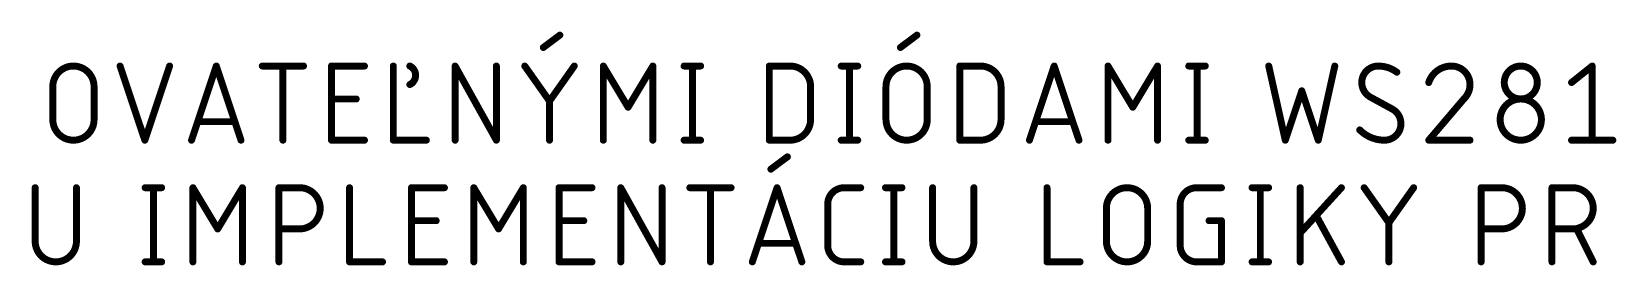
# Model space of a CAD drawing. Extents: x -56 to 205, y -3 to 177.
# Drawn here: x 11.98 to 46.66, y 27.94 to 33.06 of the extents above; entities that cross this region are included whole.
import ezdxf

# ---------------------------------------------------------------- set-up
doc = ezdxf.new("R2010")
doc.units = 0
doc.layers.add('94', color=14, linetype='CONTINUOUS')

msp = doc.modelspace()

# ---------------------------------------------------------------- linework, layer by layer
at = {"layer": '94', "const_width": 0.1524}
for points in [[(23.1761, 32.7152), (23.5373, 32.9861)], [(30.9917, 32.7152), (31.3529, 32.9861)], [(13.912, 32.3088), (14.4539, 30.6832)], [(14.4539, 30.6832), (14.9957, 32.3088)], [(15.4751, 30.6832), (16.017, 32.3088)], [(16.017, 32.3088), (16.5588, 30.6832)], [(17.0243, 32.3088), (17.9274, 32.3088)], [(17.4759, 30.6832), (17.4759, 32.3088)], [(18.5383, 30.6832), (18.5383, 32.3088)], [(18.5383, 32.3088), (19.2608, 32.3088)], [(19.893, 32.3088), (19.893, 30.6832)], [(21.2448, 30.6832), (21.2448, 32.3088)], [(21.2448, 32.3088), (22.1479, 30.6832)], [(22.1479, 30.6832), (22.1479, 32.3088)], [(22.7697, 32.3088), (23.3116, 31.5412)], [(23.3116, 31.5412), (23.8534, 32.3088)], [(24.4891, 30.6832), (24.4891, 32.3088)], [(24.4891, 32.3088), (25.031, 31.4057)], [(25.031, 31.4057), (25.5729, 32.3088)], [(25.5729, 32.3088), (25.5729, 30.6832)], [(26.2572, 32.3088), (26.6184, 32.3088)], [(26.4378, 32.3088), (26.4378, 30.6832)], [(28.1225, 30.6832), (28.1225, 32.3088)], [(28.1225, 32.3088), (28.5741, 32.3088)], [(29.696, 32.3088), (30.0573, 32.3088)], [(29.8767, 32.3088), (29.8767, 30.6832)], [(32.2908, 30.6832), (32.2908, 32.3088)], [(32.2908, 32.3088), (32.7424, 32.3088)], [(33.8158, 30.6832), (34.3576, 32.3088)], [(34.3576, 32.3088), (34.8995, 30.6832)], [(35.5352, 30.6832), (35.5352, 32.3088)], [(35.5352, 32.3088), (36.0771, 31.4057)], [(36.0771, 31.4057), (36.6189, 32.3088)], [(36.6189, 32.3088), (36.6189, 30.6832)], [(37.3032, 32.3088), (37.6645, 32.3088)], [(37.4839, 32.3088), (37.4839, 30.6832)], [(39.054, 32.3088), (39.4152, 30.6832)], [(40.1377, 30.6832), (40.4989, 32.3088)], [(45.6816, 31.9476), (46.1331, 32.3088)], [(46.1331, 32.3088), (46.1331, 30.6832)], [(12.4392, 31.1348), (12.4392, 31.8572)], [(13.3423, 31.8572), (13.3423, 31.1348)], [(29.0256, 31.8572), (29.0256, 31.1348)], [(30.6756, 31.1348), (30.6756, 31.8572)], [(31.5787, 31.8572), (31.5787, 31.1348)], [(33.1939, 31.8572), (33.1939, 31.1348)], [(18.5383, 31.5863), (19.0802, 31.5863)], [(23.3116, 30.6832), (23.3116, 31.5412)], [(39.4152, 30.6832), (39.7764, 31.7669)], [(39.7764, 31.7669), (40.1377, 30.6832)], [(41.7668, 31.3605), (41.2701, 31.6315)], [(43.323, 31.5863), (42.5553, 30.6832)], [(16.4234, 31.0896), (15.6106, 31.0896)], [(34.764, 31.0896), (33.9512, 31.0896)], [(19.2608, 30.6832), (18.5383, 30.6832)], [(19.893, 30.6832), (20.6155, 30.6832)], [(26.2572, 30.6832), (26.6184, 30.6832)], [(28.5741, 30.6832), (28.1225, 30.6832)], [(29.696, 30.6832), (30.0573, 30.6832)], [(32.7424, 30.6832), (32.2908, 30.6832)], [(37.3032, 30.6832), (37.6645, 30.6832)], [(42.5553, 30.6832), (43.4585, 30.6832)], [(45.6816, 30.6832), (46.5847, 30.6832)], [(28.157, 30.0482), (28.5182, 30.3191)], [(12.0534, 29.6418), (12.0534, 28.4678)], [(12.9565, 28.4678), (12.9565, 29.6418)], [(14.4606, 29.6418), (14.8218, 29.6418)], [(14.6412, 29.6418), (14.6412, 28.0162)], [(15.5061, 28.0162), (15.5061, 29.6418)], [(15.5061, 29.6418), (16.048, 28.7387)], [(16.048, 28.7387), (16.5899, 29.6418)], [(16.5899, 29.6418), (16.5899, 28.0162)], [(17.3891, 28.0162), (17.3891, 29.6418)], [(17.3891, 29.6418), (17.8406, 29.6418)], [(18.9341, 29.6418), (18.9341, 28.0162)], [(20.2888, 28.0162), (20.2888, 29.6418)], [(20.2888, 29.6418), (21.0113, 29.6418)], [(21.6544, 28.0162), (21.6544, 29.6418)], [(21.6544, 29.6418), (22.1963, 28.7387)], [(22.1963, 28.7387), (22.7381, 29.6418)], [(22.7381, 29.6418), (22.7381, 28.0162)], [(23.5192, 28.0162), (23.5192, 29.6418)], [(23.5192, 29.6418), (24.2417, 29.6418)], [(24.871, 28.0162), (24.871, 29.6418)], [(24.871, 29.6418), (25.7741, 28.0162)], [(25.7741, 28.0162), (25.7741, 29.6418)], [(26.382, 29.6418), (27.2851, 29.6418)], [(26.8336, 28.0162), (26.8336, 29.6418)], [(27.7506, 28.0162), (28.2925, 29.6418)], [(28.2925, 29.6418), (28.8343, 28.0162)], [(29.7613, 29.6418), (30.1226, 29.6418)], [(30.6649, 29.6418), (31.0262, 29.6418)], [(30.8456, 29.6418), (30.8456, 28.0162)], [(31.6966, 29.6418), (31.6966, 28.4678)], [(32.5997, 28.4678), (32.5997, 29.6418)], [(34.2006, 29.6418), (34.2006, 28.0162)], [(37.4767, 29.6418), (38.0185, 29.6418)], [(38.689, 29.6418), (39.0502, 29.6418)], [(38.8696, 29.6418), (38.8696, 28.0162)], [(39.7417, 28.0162), (39.7417, 29.6418)], [(40.6448, 29.6418), (39.7417, 28.6484)], [(41.1414, 29.6418), (41.6832, 28.8742)], [(41.6832, 28.8742), (42.2251, 29.6418)], [(43.7017, 28.0162), (43.7017, 29.6418)], [(43.7017, 29.6418), (44.1532, 29.6418)], [(45.2528, 28.0162), (45.2528, 29.6418)], [(45.2528, 29.6418), (45.7044, 29.6418)], [(29.4001, 28.3774), (29.4001, 29.2806)], [(35.5002, 28.4678), (35.5002, 29.1902)], [(36.4033, 29.1902), (36.4033, 28.4678)], [(37.1154, 28.3774), (37.1154, 29.2806)], [(17.8406, 28.7387), (17.3891, 28.7387)], [(20.2888, 28.9193), (20.8307, 28.9193)], [(23.5192, 28.9193), (24.0611, 28.9193)], [(37.7476, 28.9193), (38.0185, 28.9193)], [(38.0185, 28.9193), (38.0185, 28.0162)], [(40.6448, 28.0162), (40.103, 29.0096)], [(41.6832, 28.0162), (41.6832, 28.8742)], [(44.1532, 28.7387), (43.7017, 28.7387)], [(45.7044, 28.7387), (45.2528, 28.7387)], [(46.1559, 28.0162), (45.7947, 28.7387)], [(28.6989, 28.4226), (27.8861, 28.4226)], [(14.4606, 28.0162), (14.8218, 28.0162)], [(18.9341, 28.0162), (19.6566, 28.0162)], [(21.0113, 28.0162), (20.2888, 28.0162)], [(24.2417, 28.0162), (23.5192, 28.0162)], [(30.1226, 28.0162), (29.7613, 28.0162)], [(30.6649, 28.0162), (31.0262, 28.0162)], [(34.2006, 28.0162), (34.9231, 28.0162)], [(38.0185, 28.0162), (37.4767, 28.0162)], [(38.689, 28.0162), (39.0502, 28.0162)]]:
    msp.add_lwpolyline(points, dxfattribs=at)
at = {"layer": '94'}
for points, const_width in [([(23.5602, 32.9557, 1), (23.5145, 33.0166)], 0.0762), ([(31.3758, 32.9557, 1), (31.3301, 33.0166)], 0.0762), ([(23.1532, 32.7457, 1), (23.199, 32.6847)], 0.0762), ([(30.9688, 32.7457, 1), (31.0146, 32.6847)], 0.0762), ([(13.3423, 31.8572, 1), (12.4392, 31.8572)], 0.1524), ([(13.9481, 32.3208, 1), (13.8758, 32.2968)], 0.0762), ([(15.0319, 32.2968, 1), (14.9596, 32.3208)], 0.0762), ([(16.0531, 32.3208, 1), (15.9808, 32.2968)], 0.0762), ([(16.0531, 32.2968, 1), (15.9808, 32.3208)], 0.0762), ([(17.0243, 32.3469, 1), (17.0243, 32.2707)], 0.0762), ([(17.514, 32.3088, 1), (17.4378, 32.3088)], 0.0762), ([(17.9274, 32.2707, 1), (17.9274, 32.3469)], 0.0762), ([(18.5764, 32.3088, 1), (18.5002, 32.3088)], 0.0762), ([(18.5383, 32.3469, 1), (18.5383, 32.2707)], 0.0762), ([(19.2608, 32.2707, 1), (19.2608, 32.3469)], 0.0762), ([(19.9311, 32.3088, 1), (19.8549, 32.3088)], 0.0762), ([(20.2713, 32.3429, 1), (20.2372, 32.2747)], 0.0762), ([(20.2543, 31.9024, 0.6181), (20.2543, 32.3088)], 0.1524), ([(21.2829, 32.3088, 1), (21.2067, 32.3088)], 0.0762), ([(21.2781, 32.3273, 1), (21.2115, 32.2903)], 0.0762), ([(22.186, 32.3088, 1), (22.1098, 32.3088)], 0.0762), ([(22.8008, 32.3308, 1), (22.7386, 32.2868)], 0.0762), ([(23.8845, 32.2868, 1), (23.8223, 32.3308)], 0.0762), ([(24.5272, 32.3088, 1), (24.451, 32.3088)], 0.0762), ([(24.5218, 32.3284, 1), (24.4565, 32.2892)], 0.0762), ([(25.611, 32.3088, 1), (25.5348, 32.3088)], 0.0762), ([(25.6055, 32.2892, 1), (25.5402, 32.3284)], 0.0762), ([(26.2572, 32.3469, 1), (26.2572, 32.2707)], 0.0762), ([(26.4759, 32.3088, 1), (26.3997, 32.3088)], 0.0762), ([(26.6184, 32.2707, 1), (26.6184, 32.3469)], 0.0762), ([(28.1606, 32.3088, 1), (28.0844, 32.3088)], 0.0762), ([(28.1225, 32.3469, 1), (28.1225, 32.2707)], 0.0762), ([(29.0256, 31.8572, 0.4142), (28.5741, 32.3088)], 0.1524), ([(28.5741, 32.3469, 1), (28.5741, 32.2707)], 0.0762), ([(28.5741, 32.2707, 1), (28.5741, 32.3469)], 0.0762), ([(29.696, 32.3469, 1), (29.696, 32.2707)], 0.0762), ([(29.9148, 32.3088, 1), (29.8386, 32.3088)], 0.0762), ([(30.0573, 32.2707, 1), (30.0573, 32.3469)], 0.0762), ([(31.5787, 31.8572, 1), (30.6756, 31.8572)], 0.1524), ([(32.3289, 32.3088, 1), (32.2527, 32.3088)], 0.0762), ([(32.2908, 32.3469, 1), (32.2908, 32.2707)], 0.0762), ([(33.1939, 31.8572, 0.4142), (32.7424, 32.3088)], 0.1524), ([(32.7424, 32.3469, 1), (32.7424, 32.2707)], 0.0762), ([(32.7424, 32.2707, 1), (32.7424, 32.3469)], 0.0762), ([(34.3938, 32.3208, 1), (34.3215, 32.2968)], 0.0762), ([(34.3938, 32.2968, 1), (34.3215, 32.3208)], 0.0762), ([(35.5733, 32.3088, 1), (35.4971, 32.3088)], 0.0762), ([(35.5679, 32.3284, 1), (35.5025, 32.2892)], 0.0762), ([(36.657, 32.3088, 1), (36.5808, 32.3088)], 0.0762), ([(36.6516, 32.2892, 1), (36.5863, 32.3284)], 0.0762), ([(37.3032, 32.3469, 1), (37.3032, 32.2707)], 0.0762), ([(37.522, 32.3088, 1), (37.4458, 32.3088)], 0.0762), ([(37.6645, 32.2707, 1), (37.6645, 32.3469)], 0.0762), ([(39.0911, 32.3171, 1), (39.0168, 32.3005)], 0.0762), ([(40.5361, 32.3005, 1), (40.4617, 32.3171)], 0.0762), ([(41.4507, 32.3088, 0.4142), (41.0895, 31.9476)], 0.1524), ([(41.8571, 32.1733, 0.1623), (41.4507, 32.3088)], 0.1524), ([(41.4507, 32.3469, 1), (41.4507, 32.2707)], 0.0762), ([(41.4507, 32.2707, 1), (41.4507, 32.3469)], 0.0762), ([(43.0521, 32.3088, 0.3252), (42.5553, 31.9476)], 0.1524), ([(43.4585, 31.9024, 0.4142), (43.0521, 32.3088)], 0.1524), ([(43.0521, 32.3469, 1), (43.0521, 32.2707)], 0.0762), ([(43.0521, 32.2707, 1), (43.0521, 32.3469)], 0.0762), ([(44.9313, 31.9476, 1), (44.2088, 31.9476)], 0.1524), ([(46.1712, 32.3088, 1), (46.095, 32.3088)], 0.0762), ([(46.1569, 32.279, 1), (46.1093, 32.3386)], 0.0762), ([(12.4773, 31.8572, 1), (12.4011, 31.8572)], 0.0762), ([(13.3804, 31.8572, 1), (13.3042, 31.8572)], 0.0762), ([(20.2372, 31.9365, 1), (20.2713, 31.8683)], 0.0762), ([(29.0637, 31.8572, 1), (28.9875, 31.8572)], 0.0762), ([(30.7137, 31.8572, 1), (30.6375, 31.8572)], 0.0762), ([(31.6168, 31.8572, 1), (31.5406, 31.8572)], 0.0762), ([(33.232, 31.8572, 1), (33.1558, 31.8572)], 0.0762), ([(41.0895, 31.9476, 0.2656), (41.2701, 31.6315)], 0.1524), ([(41.1276, 31.9476, 1), (41.0514, 31.9476)], 0.0762), ([(41.0514, 31.9476, 1), (41.1276, 31.9476)], 0.0762), ([(41.8343, 32.1429, 1), (41.88, 32.2038)], 0.0762), ([(42.5191, 31.9593, 1), (42.5916, 31.9358)], 0.0762), ([(43.323, 31.5863, 0.2053), (43.4585, 31.9024)], 0.1524), ([(43.4966, 31.9024, 1), (43.4204, 31.9024)], 0.0762), ([(43.4204, 31.9024, 1), (43.4966, 31.9024)], 0.0762), ([(44.2088, 31.9476, 1), (44.9313, 31.9476)], 0.1524), ([(44.2469, 31.9476, 1), (44.1707, 31.9476)], 0.0762), ([(44.1707, 31.9476, 1), (44.2469, 31.9476)], 0.0762), ([(44.9694, 31.9476, 1), (44.8932, 31.9476)], 0.0762), ([(44.8932, 31.9476, 1), (44.9694, 31.9476)], 0.0762), ([(45.6578, 31.9773, 1), (45.7054, 31.9178)], 0.0762), ([(12.4011, 31.8572, 1), (12.4773, 31.8572)], 0.0762), ([(13.3042, 31.8572, 1), (13.3804, 31.8572)], 0.0762), ([(18.5383, 31.6244, 1), (18.5383, 31.5482)], 0.0762), ([(19.0802, 31.5482, 1), (19.0802, 31.6244)], 0.0762), ([(23.2804, 31.5631, 1), (23.3427, 31.5192)], 0.0762), ([(23.3497, 31.5412, 1), (23.2735, 31.5412)], 0.0762), ([(23.2804, 31.5192, 1), (23.3427, 31.5631)], 0.0762), ([(28.9875, 31.8572, 1), (29.0637, 31.8572)], 0.0762), ([(30.6375, 31.8572, 1), (30.7137, 31.8572)], 0.0762), ([(31.5406, 31.8572, 1), (31.6168, 31.8572)], 0.0762), ([(33.1558, 31.8572, 1), (33.232, 31.8572)], 0.0762), ([(39.8126, 31.779, 1), (39.7403, 31.7549)], 0.0762), ([(39.8126, 31.7549, 1), (39.7403, 31.779)], 0.0762), ([(41.2883, 31.6649, 1), (41.2519, 31.598)], 0.0762), ([(41.2508, 31.5986, 1), (41.2894, 31.6643)], 0.0762), ([(43.2967, 31.6139, 1), (43.3493, 31.5587)], 0.0762), ([(43.352, 31.5616, 1), (43.294, 31.611)], 0.0762), ([(45.0216, 31.1348, 1), (44.1185, 31.1348)], 0.1524), ([(24.9983, 31.4253, 1), (25.0637, 31.3861)], 0.0762), ([(24.9983, 31.3861, 1), (25.0637, 31.4253)], 0.0762), ([(36.0444, 31.4253, 1), (36.1097, 31.3861)], 0.0762), ([(36.0444, 31.3861, 1), (36.1097, 31.4253)], 0.0762), ([(41.7862, 31.3934, 1), (41.7475, 31.3277)], 0.0762), ([(41.9474, 31.0444, 0.2656), (41.7668, 31.3605)], 0.1524), ([(41.7486, 31.3271, 1), (41.7851, 31.394)], 0.0762), ([(12.4392, 31.1348, 1), (13.3423, 31.1348)], 0.1524), ([(12.4773, 31.1348, 1), (12.4011, 31.1348)], 0.0762), ([(12.4011, 31.1348, 1), (12.4773, 31.1348)], 0.0762), ([(13.3804, 31.1348, 1), (13.3042, 31.1348)], 0.0762), ([(13.3042, 31.1348, 1), (13.3804, 31.1348)], 0.0762), ([(15.6106, 31.1277, 1), (15.6106, 31.0515)], 0.0762), ([(16.4234, 31.0515, 1), (16.4234, 31.1277)], 0.0762), ([(28.5741, 30.6832, 0.4142), (29.0256, 31.1348)], 0.1524), ([(29.0637, 31.1348, 1), (28.9875, 31.1348)], 0.0762), ([(28.9875, 31.1348, 1), (29.0637, 31.1348)], 0.0762), ([(30.6756, 31.1348, 1), (31.5787, 31.1348)], 0.1524), ([(30.7137, 31.1348, 1), (30.6375, 31.1348)], 0.0762), ([(30.6375, 31.1348, 1), (30.7137, 31.1348)], 0.0762), ([(31.6168, 31.1348, 1), (31.5406, 31.1348)], 0.0762), ([(31.5406, 31.1348, 1), (31.6168, 31.1348)], 0.0762), ([(32.7424, 30.6832, 0.4142), (33.1939, 31.1348)], 0.1524), ([(33.232, 31.1348, 1), (33.1558, 31.1348)], 0.0762), ([(33.1558, 31.1348, 1), (33.232, 31.1348)], 0.0762), ([(33.9512, 31.1277, 1), (33.9512, 31.0515)], 0.0762), ([(34.764, 31.0515, 1), (34.764, 31.1277)], 0.0762), ([(41.0443, 30.909, 0.2), (41.5862, 30.6832)], 0.1524), ([(41.0714, 30.9358, 1), (41.0173, 30.8821)], 0.0762), ([(41.5862, 30.6832, 0.4142), (41.9474, 31.0444)], 0.1524), ([(41.9855, 31.0444, 1), (41.9093, 31.0444)], 0.0762), ([(41.9093, 31.0444, 1), (41.9855, 31.0444)], 0.0762), ([(44.1185, 31.1348, 1), (45.0216, 31.1348)], 0.1524), ([(44.1566, 31.1348, 1), (44.0804, 31.1348)], 0.0762), ([(44.0804, 31.1348, 1), (44.1566, 31.1348)], 0.0762), ([(45.0597, 31.1348, 1), (44.9835, 31.1348)], 0.0762), ([(44.9835, 31.1348, 1), (45.0597, 31.1348)], 0.0762), ([(14.4177, 30.6952, 1), (14.49, 30.6712)], 0.0762), ([(14.4177, 30.6712, 1), (14.49, 30.6952)], 0.0762), ([(15.439, 30.6952, 1), (15.5113, 30.6712)], 0.0762), ([(16.5227, 30.6712, 1), (16.595, 30.6952)], 0.0762), ([(17.4378, 30.6832, 1), (17.514, 30.6832)], 0.0762), ([(18.5383, 30.7213, 1), (18.5383, 30.6451)], 0.0762), ([(18.5002, 30.6832, 1), (18.5764, 30.6832)], 0.0762), ([(19.2608, 30.6451, 1), (19.2608, 30.7213)], 0.0762), ([(19.893, 30.7213, 1), (19.893, 30.6451)], 0.0762), ([(19.8549, 30.6832, 1), (19.9311, 30.6832)], 0.0762), ([(20.6155, 30.6451, 1), (20.6155, 30.7213)], 0.0762), ([(21.2067, 30.6832, 1), (21.2829, 30.6832)], 0.0762), ([(22.1098, 30.6832, 1), (22.186, 30.6832)], 0.0762), ([(22.1146, 30.6647, 1), (22.1812, 30.7017)], 0.0762), ([(23.2735, 30.6832, 1), (23.3497, 30.6832)], 0.0762), ([(24.451, 30.6832, 1), (24.5272, 30.6832)], 0.0762), ([(25.5348, 30.6832, 1), (25.611, 30.6832)], 0.0762), ([(26.2572, 30.7213, 1), (26.2572, 30.6451)], 0.0762), ([(26.3997, 30.6832, 1), (26.4759, 30.6832)], 0.0762), ([(26.6184, 30.6451, 1), (26.6184, 30.7213)], 0.0762), ([(28.1225, 30.7213, 1), (28.1225, 30.6451)], 0.0762), ([(28.0844, 30.6832, 1), (28.1606, 30.6832)], 0.0762), ([(28.5741, 30.7213, 1), (28.5741, 30.6451)], 0.0762), ([(28.5741, 30.6451, 1), (28.5741, 30.7213)], 0.0762), ([(29.696, 30.7213, 1), (29.696, 30.6451)], 0.0762), ([(29.8386, 30.6832, 1), (29.9148, 30.6832)], 0.0762), ([(30.0573, 30.6451, 1), (30.0573, 30.7213)], 0.0762), ([(32.2908, 30.7213, 1), (32.2908, 30.6451)], 0.0762), ([(32.2527, 30.6832, 1), (32.3289, 30.6832)], 0.0762), ([(32.7424, 30.7213, 1), (32.7424, 30.6451)], 0.0762), ([(32.7424, 30.6451, 1), (32.7424, 30.7213)], 0.0762), ([(33.7796, 30.6952, 1), (33.8519, 30.6712)], 0.0762), ([(34.8633, 30.6712, 1), (34.9356, 30.6952)], 0.0762), ([(35.4971, 30.6832, 1), (35.5733, 30.6832)], 0.0762), ([(36.5808, 30.6832, 1), (36.657, 30.6832)], 0.0762), ([(37.3032, 30.7213, 1), (37.3032, 30.6451)], 0.0762), ([(37.4458, 30.6832, 1), (37.522, 30.6832)], 0.0762), ([(37.6645, 30.6451, 1), (37.6645, 30.7213)], 0.0762), ([(39.3791, 30.6952, 1), (39.4513, 30.6712)], 0.0762), ([(39.378, 30.6749, 1), (39.4524, 30.6915)], 0.0762), ([(40.1005, 30.6915, 1), (40.1749, 30.6749)], 0.0762), ([(40.1015, 30.6712, 1), (40.1738, 30.6952)], 0.0762), ([(41.5862, 30.7213, 1), (41.5862, 30.6451)], 0.0762), ([(41.5862, 30.6451, 1), (41.5862, 30.7213)], 0.0762), ([(42.5553, 30.7213, 1), (42.5553, 30.6451)], 0.0762), ([(42.5263, 30.7079, 1), (42.5844, 30.6585)], 0.0762), ([(43.4585, 30.6451, 1), (43.4585, 30.7213)], 0.0762), ([(45.6816, 30.7213, 1), (45.6816, 30.6451)], 0.0762), ([(46.095, 30.6832, 1), (46.1712, 30.6832)], 0.0762), ([(46.5847, 30.6451, 1), (46.5847, 30.7213)], 0.0762), ([(28.5411, 30.2887, 1), (28.4954, 30.3496)], 0.0762), ([(28.1341, 30.0787, 1), (28.1799, 30.0177)], 0.0762), ([(12.0915, 29.6418, 1), (12.0153, 29.6418)], 0.0762), ([(12.9946, 29.6418, 1), (12.9184, 29.6418)], 0.0762), ([(14.4606, 29.6799, 1), (14.4606, 29.6037)], 0.0762), ([(14.6793, 29.6418, 1), (14.6031, 29.6418)], 0.0762), ([(14.8218, 29.6037, 1), (14.8218, 29.6799)], 0.0762), ([(15.5442, 29.6418, 1), (15.468, 29.6418)], 0.0762), ([(15.5388, 29.6614, 1), (15.4735, 29.6222)], 0.0762), ([(16.628, 29.6418, 1), (16.5518, 29.6418)], 0.0762), ([(16.6225, 29.6222, 1), (16.5572, 29.6614)], 0.0762), ([(17.4272, 29.6418, 1), (17.351, 29.6418)], 0.0762), ([(17.3891, 29.6799, 1), (17.3891, 29.6037)], 0.0762), ([(17.8406, 28.7387, 1), (17.8406, 29.6418)], 0.1524), ([(17.8406, 29.6799, 1), (17.8406, 29.6037)], 0.0762), ([(17.8406, 29.6037, 1), (17.8406, 29.6799)], 0.0762), ([(18.9722, 29.6418, 1), (18.896, 29.6418)], 0.0762), ([(20.3269, 29.6418, 1), (20.2507, 29.6418)], 0.0762), ([(20.2888, 29.6799, 1), (20.2888, 29.6037)], 0.0762), ([(21.0113, 29.6037, 1), (21.0113, 29.6799)], 0.0762), ([(21.6925, 29.6418, 1), (21.6163, 29.6418)], 0.0762), ([(21.6871, 29.6614, 1), (21.6217, 29.6222)], 0.0762), ([(22.7762, 29.6418, 1), (22.7, 29.6418)], 0.0762), ([(22.7708, 29.6222, 1), (22.7055, 29.6614)], 0.0762), ([(23.5573, 29.6418, 1), (23.4811, 29.6418)], 0.0762), ([(23.5192, 29.6799, 1), (23.5192, 29.6037)], 0.0762), ([(24.2417, 29.6037, 1), (24.2417, 29.6799)], 0.0762), ([(24.9091, 29.6418, 1), (24.8329, 29.6418)], 0.0762), ([(24.9043, 29.6603, 1), (24.8377, 29.6233)], 0.0762), ([(25.8122, 29.6418, 1), (25.736, 29.6418)], 0.0762), ([(26.382, 29.6799, 1), (26.382, 29.6037)], 0.0762), ([(26.8717, 29.6418, 1), (26.7955, 29.6418)], 0.0762), ([(27.2851, 29.6037, 1), (27.2851, 29.6799)], 0.0762), ([(28.3286, 29.6538, 1), (28.2563, 29.6298)], 0.0762), ([(28.3286, 29.6298, 1), (28.2563, 29.6538)], 0.0762), ([(29.7613, 29.6418, 0.4142), (29.4001, 29.2806)], 0.1524), ([(29.7613, 29.6799, 1), (29.7613, 29.6037)], 0.0762), ([(29.7613, 29.6037, 1), (29.7613, 29.6799)], 0.0762), ([(30.1226, 29.6037, 1), (30.1226, 29.6799)], 0.0762), ([(30.6649, 29.6799, 1), (30.6649, 29.6037)], 0.0762), ([(30.8837, 29.6418, 1), (30.8075, 29.6418)], 0.0762), ([(31.0262, 29.6037, 1), (31.0262, 29.6799)], 0.0762), ([(31.7347, 29.6418, 1), (31.6585, 29.6418)], 0.0762), ([(32.6378, 29.6418, 1), (32.5616, 29.6418)], 0.0762), ([(34.2387, 29.6418, 1), (34.1625, 29.6418)], 0.0762), ([(36.4033, 29.1902, 1), (35.5002, 29.1902)], 0.1524), ([(37.4767, 29.6418, 0.4142), (37.1154, 29.2806)], 0.1524), ([(37.4767, 29.6799, 1), (37.4767, 29.6037)], 0.0762), ([(37.4767, 29.6037, 1), (37.4767, 29.6799)], 0.0762), ([(38.0185, 29.6037, 1), (38.0185, 29.6799)], 0.0762), ([(38.689, 29.6799, 1), (38.689, 29.6037)], 0.0762), ([(38.9077, 29.6418, 1), (38.8315, 29.6418)], 0.0762), ([(39.0502, 29.6037, 1), (39.0502, 29.6799)], 0.0762), ([(39.7798, 29.6418, 1), (39.7036, 29.6418)], 0.0762), ([(40.673, 29.6162, 1), (40.6167, 29.6674)], 0.0762), ([(41.1725, 29.6638, 1), (41.1102, 29.6198)], 0.0762), ([(42.2562, 29.6198, 1), (42.194, 29.6638)], 0.0762), ([(43.7398, 29.6418, 1), (43.6636, 29.6418)], 0.0762), ([(43.7017, 29.6799, 1), (43.7017, 29.6037)], 0.0762), ([(44.1532, 28.7387, 1), (44.1532, 29.6418)], 0.1524), ([(44.1532, 29.6799, 1), (44.1532, 29.6037)], 0.0762), ([(44.1532, 29.6037, 1), (44.1532, 29.6799)], 0.0762), ([(45.2909, 29.6418, 1), (45.2147, 29.6418)], 0.0762), ([(45.2528, 29.6799, 1), (45.2528, 29.6037)], 0.0762), ([(45.7044, 28.7387, 1), (45.7044, 29.6418)], 0.1524), ([(45.7044, 29.6799, 1), (45.7044, 29.6037)], 0.0762), ([(45.7044, 29.6037, 1), (45.7044, 29.6799)], 0.0762), ([(29.4382, 29.2806, 1), (29.362, 29.2806)], 0.0762), ([(29.362, 29.2806, 1), (29.4382, 29.2806)], 0.0762), ([(35.5383, 29.1902, 1), (35.4621, 29.1902)], 0.0762), ([(35.4621, 29.1902, 1), (35.5383, 29.1902)], 0.0762), ([(36.4414, 29.1902, 1), (36.3652, 29.1902)], 0.0762), ([(36.3652, 29.1902, 1), (36.4414, 29.1902)], 0.0762), ([(37.1535, 29.2806, 1), (37.0773, 29.2806)], 0.0762), ([(37.0773, 29.2806, 1), (37.1535, 29.2806)], 0.0762), ([(16.0153, 28.7583, 1), (16.0807, 28.7191)], 0.0762), ([(16.0153, 28.7191, 1), (16.0807, 28.7583)], 0.0762), ([(17.3891, 28.7768, 1), (17.3891, 28.7006)], 0.0762), ([(17.8406, 28.7768, 1), (17.8406, 28.7006)], 0.0762), ([(17.8406, 28.7006, 1), (17.8406, 28.7768)], 0.0762), ([(20.2888, 28.9574, 1), (20.2888, 28.8812)], 0.0762), ([(20.8307, 28.8812, 1), (20.8307, 28.9574)], 0.0762), ([(22.1636, 28.7583, 1), (22.229, 28.7191)], 0.0762), ([(22.1636, 28.7191, 1), (22.229, 28.7583)], 0.0762), ([(23.5192, 28.9574, 1), (23.5192, 28.8812)], 0.0762), ([(24.0611, 28.8812, 1), (24.0611, 28.9574)], 0.0762), ([(37.7476, 28.9574, 1), (37.7476, 28.8812)], 0.0762), ([(38.0566, 28.9193, 1), (37.9804, 28.9193)], 0.0762), ([(38.0185, 28.8812, 1), (38.0185, 28.9574)], 0.0762), ([(40.1364, 29.0279, 1), (40.0695, 28.9914)], 0.0762), ([(41.7213, 28.8742, 1), (41.6451, 28.8742)], 0.0762), ([(41.6521, 28.8961, 1), (41.7143, 28.8522)], 0.0762), ([(41.6521, 28.8522, 1), (41.7143, 28.8961)], 0.0762), ([(43.7017, 28.7768, 1), (43.7017, 28.7006)], 0.0762), ([(44.1532, 28.7768, 1), (44.1532, 28.7006)], 0.0762), ([(44.1532, 28.7006, 1), (44.1532, 28.7768)], 0.0762), ([(45.2528, 28.7768, 1), (45.2528, 28.7006)], 0.0762), ([(45.7044, 28.7768, 1), (45.7044, 28.7006)], 0.0762), ([(45.7044, 28.7006, 1), (45.7044, 28.7768)], 0.0762), ([(45.8288, 28.7557, 1), (45.7606, 28.7216)], 0.0762), ([(12.0534, 28.4678, 1), (12.9565, 28.4678)], 0.1524), ([(12.0915, 28.4678, 1), (12.0153, 28.4678)], 0.0762), ([(12.0153, 28.4678, 1), (12.0915, 28.4678)], 0.0762), ([(12.9946, 28.4678, 1), (12.9184, 28.4678)], 0.0762), ([(12.9184, 28.4678, 1), (12.9946, 28.4678)], 0.0762), ([(27.8861, 28.4607, 1), (27.8861, 28.3845)], 0.0762), ([(28.6989, 28.3845, 1), (28.6989, 28.4607)], 0.0762), ([(29.4001, 28.3774, 0.4142), (29.7613, 28.0162)], 0.1524), ([(29.4382, 28.3774, 1), (29.362, 28.3774)], 0.0762), ([(31.6966, 28.4678, 1), (32.5997, 28.4678)], 0.1524), ([(31.7347, 28.4678, 1), (31.6585, 28.4678)], 0.0762), ([(31.6585, 28.4678, 1), (31.7347, 28.4678)], 0.0762), ([(32.6378, 28.4678, 1), (32.5616, 28.4678)], 0.0762), ([(32.5616, 28.4678, 1), (32.6378, 28.4678)], 0.0762), ([(35.5002, 28.4678, 1), (36.4033, 28.4678)], 0.1524), ([(35.5383, 28.4678, 1), (35.4621, 28.4678)], 0.0762), ([(35.4621, 28.4678, 1), (35.5383, 28.4678)], 0.0762), ([(36.4414, 28.4678, 1), (36.3652, 28.4678)], 0.0762), ([(36.3652, 28.4678, 1), (36.4414, 28.4678)], 0.0762), ([(37.1154, 28.3774, 0.4142), (37.4767, 28.0162)], 0.1524), ([(37.1535, 28.3774, 1), (37.0773, 28.3774)], 0.0762), ([(39.7135, 28.674, 1), (39.7699, 28.6227)], 0.0762), ([(29.362, 28.3774, 1), (29.4382, 28.3774)], 0.0762), ([(37.0773, 28.3774, 1), (37.1535, 28.3774)], 0.0762), ([(14.4606, 28.0543, 1), (14.4606, 27.9781)], 0.0762), ([(14.6031, 28.0162, 1), (14.6793, 28.0162)], 0.0762), ([(14.8218, 27.9781, 1), (14.8218, 28.0543)], 0.0762), ([(15.468, 28.0162, 1), (15.5442, 28.0162)], 0.0762), ([(16.5518, 28.0162, 1), (16.628, 28.0162)], 0.0762), ([(17.351, 28.0162, 1), (17.4272, 28.0162)], 0.0762), ([(18.9341, 28.0543, 1), (18.9341, 27.9781)], 0.0762), ([(18.896, 28.0162, 1), (18.9722, 28.0162)], 0.0762), ([(19.6566, 27.9781, 1), (19.6566, 28.0543)], 0.0762), ([(20.2888, 28.0543, 1), (20.2888, 27.9781)], 0.0762), ([(20.2507, 28.0162, 1), (20.3269, 28.0162)], 0.0762), ([(21.0113, 27.9781, 1), (21.0113, 28.0543)], 0.0762), ([(21.6163, 28.0162, 1), (21.6925, 28.0162)], 0.0762), ([(22.7, 28.0162, 1), (22.7762, 28.0162)], 0.0762), ([(23.5192, 28.0543, 1), (23.5192, 27.9781)], 0.0762), ([(23.4811, 28.0162, 1), (23.5573, 28.0162)], 0.0762), ([(24.2417, 27.9781, 1), (24.2417, 28.0543)], 0.0762), ([(24.8329, 28.0162, 1), (24.9091, 28.0162)], 0.0762), ([(25.736, 28.0162, 1), (25.8122, 28.0162)], 0.0762), ([(25.7408, 27.9977, 1), (25.8074, 28.0347)], 0.0762), ([(26.7955, 28.0162, 1), (26.8717, 28.0162)], 0.0762), ([(27.7145, 28.0282, 1), (27.7867, 28.0042)], 0.0762), ([(28.7982, 28.0042, 1), (28.8705, 28.0282)], 0.0762), ([(29.7613, 28.0543, 1), (29.7613, 27.9781)], 0.0762), ([(29.7613, 27.9781, 1), (29.7613, 28.0543)], 0.0762), ([(30.1226, 27.9781, 1), (30.1226, 28.0543)], 0.0762), ([(30.6649, 28.0543, 1), (30.6649, 27.9781)], 0.0762), ([(30.8075, 28.0162, 1), (30.8837, 28.0162)], 0.0762), ([(31.0262, 27.9781, 1), (31.0262, 28.0543)], 0.0762), ([(34.2006, 28.0543, 1), (34.2006, 27.9781)], 0.0762), ([(34.1625, 28.0162, 1), (34.2387, 28.0162)], 0.0762), ([(34.9231, 27.9781, 1), (34.9231, 28.0543)], 0.0762), ([(37.4767, 28.0543, 1), (37.4767, 27.9781)], 0.0762), ([(37.4767, 27.9781, 1), (37.4767, 28.0543)], 0.0762), ([(37.9804, 28.0162, 1), (38.0566, 28.0162)], 0.0762), ([(38.0185, 27.9781, 1), (38.0185, 28.0543)], 0.0762), ([(38.689, 28.0543, 1), (38.689, 27.9781)], 0.0762), ([(38.8315, 28.0162, 1), (38.9077, 28.0162)], 0.0762), ([(39.0502, 27.9781, 1), (39.0502, 28.0543)], 0.0762), ([(39.7036, 28.0162, 1), (39.7798, 28.0162)], 0.0762), ([(40.6114, 27.998, 1), (40.6783, 28.0344)], 0.0762), ([(41.6451, 28.0162, 1), (41.7213, 28.0162)], 0.0762), ([(43.6636, 28.0162, 1), (43.7398, 28.0162)], 0.0762), ([(45.2147, 28.0162, 1), (45.2909, 28.0162)], 0.0762), ([(46.1219, 27.9992, 1), (46.19, 28.0332)], 0.0762)]:
    msp.add_lwpolyline(points, format="xyb", dxfattribs=dict(at, const_width=const_width))

doc.saveas('drawing.dxf')
